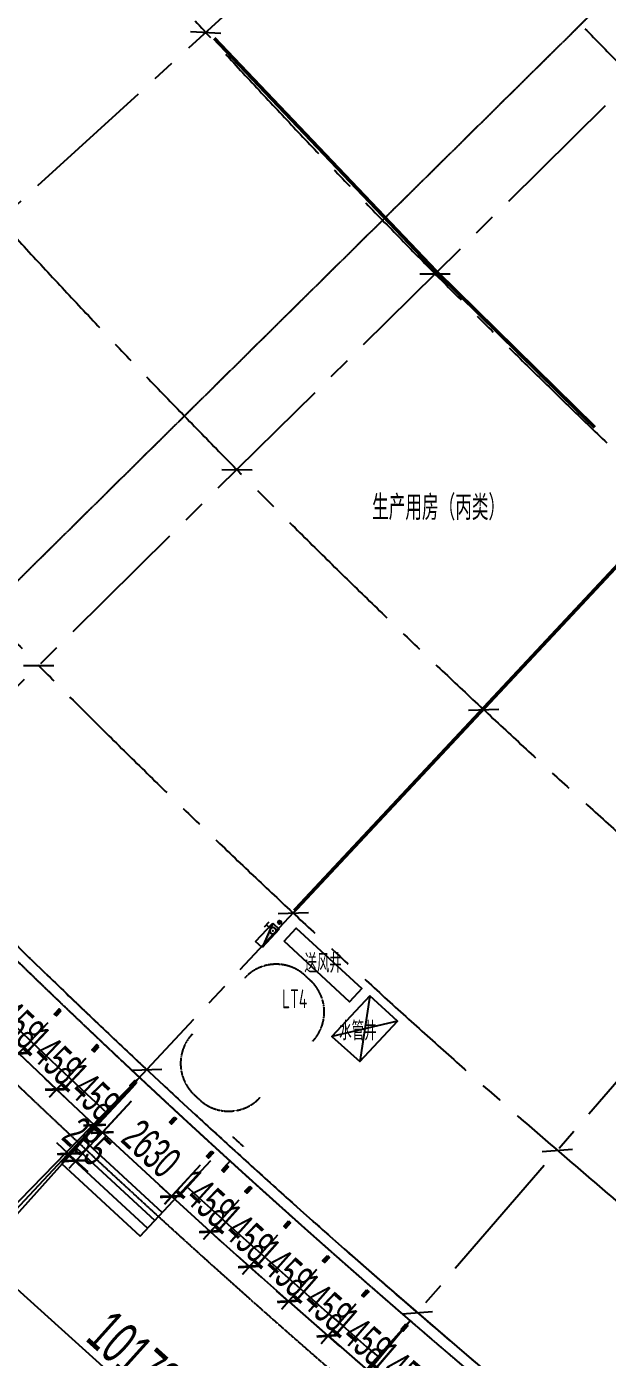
# Model space of a CAD drawing. Extents: x -668578 to 2331563, y -1202445 to 1620273.
# Drawn here: x 141596 to 157851, y 93733 to 130991 of the extents above; entities that cross this region are included whole.
import ezdxf

# ---------------------------------------------------------------- set-up
doc = ezdxf.new("R2010")
doc.units = 0
for name, pattern in [('CENTER2', [28.575, 19.05, -3.175, 3.175, -3.175]), ('DASH', [0.35, 0.25, -0.1]), ('DOT2', [0.125, 0, -0.125])]:
    doc.linetypes.add(name, pattern=pattern)
doc.layers.get('0').update_dxf_attribs({"color": 8})
doc.layers.get('Defpoints').update_dxf_attribs({"color": 8})
for name, color, linetype in [('#标注', 8, 'Continuous'), ('#轴线', 8, 'CENTER2'), ('A-BEAM-PLAN-C', 8, 'Continuous'), ('A-DIMS-150', 8, 'Continuous'), ('A-FLOR-OTLN', 8, 'DOT2'), ('A-HATH', 8, 'Continuous'), ('A-STRS', 8, 'Continuous'), ('A-WIND-FRAM', 8, 'Continuous'), ('PUB_HATCH', 8, 'Continuous'), ('STAIR', 8, 'Continuous'), ('WINDOW', 8, 'Continuous'), ('外轮廓', 8, 'Continuous'), ('建-文字', 8, 'Continuous'), ('暖-消防-挡烟垂壁', 8, 'Continuous'), ('水-消防-消火栓', 8, 'Continuous'), ('水-消防-消火栓-标识', 8, 'Continuous')]:
    doc.layers.add(name, color=color, linetype=linetype)
doc.layers.add('Def point', color=8, linetype='Continuous', plot=False)
doc.styles.add('JHZX', font='jrs.shx', dxfattribs={"width": 0.6, "bigfont": 'jhz.shx'})
doc.styles.add('XD2008', font='xd-hzs.shx', dxfattribs={"width": 0.7, "bigfont": 'xd-hztxt.shx'})
doc.dimstyles.new('JZBZ-300', dxfattribs={"dimscale": 300, "dimtxt": 3, "dimasz": 1.5, "dimexe": 1, "dimexo": 1, "dimgap": 0.5, "dimtad": 1, "dimdec": 0, "dimdsep": 46, "dimtxsty": 'JHZX', "dimblk1": 'ARCHTICK', "dimblk2": 'ARCHTICK', "dimsah": 1, "dimcen": 0, "dimclrd": 1, "dimclre": 1, "dimclrt": 2, "dimazin": 2, "dimtfac": 1, "dimtdec": 0, "dimtix": 1, "dimtmove": 0, "dimatfit": 3, "dimfxl": 0, "dimtolj": 1, "dimlwd": -1, "dimlwe": -1, "dimarcsym": 0})
doc.dimstyles.new('JZBZ-400', dxfattribs={"dimscale": 400, "dimtxt": 3, "dimasz": 1.5, "dimexe": 1, "dimexo": 1, "dimgap": 0.5, "dimtad": 1, "dimdec": 0, "dimdsep": 46, "dimtxsty": 'JHZX', "dimblk1": 'ARCHTICK', "dimblk2": 'ARCHTICK', "dimsah": 1, "dimcen": 0, "dimclrd": 1, "dimclre": 1, "dimclrt": 2, "dimazin": 2, "dimtfac": 1, "dimtdec": 0, "dimtix": 1, "dimtmove": 0, "dimatfit": 3, "dimfxl": 0, "dimtolj": 1, "dimlwd": -1, "dimlwe": -1, "dimarcsym": 0})

# ---------------------------------------------------------------- blocks, each defined once
blk = doc.blocks.new('_ARCHTICK')
at = {"color": 0, "linetype": 'ByBlock', "const_width": 0.15}
blk.add_lwpolyline([(-0.5, -0.5), (0.5, 0.5)], dxfattribs=at)
blk = doc.blocks.new('*D2939')
at = {"layer": '#标注', "ltscale": 300, "transparency": 16777216}
for p, q in [((-1773, -1481), (-9342, -7863)), ((165914, -92056), (164727, -101884))]:
    blk.add_line(p, q, dxfattribs=at)
blk.add_arc((197092, 166179), 269610, 220.13382, 263.11563, dxfattribs=at)
at = {"layer": 'Defpoints', "color": 0, "ltscale": 300, "transparency": 16777216}
for p in [(197092, 166179), (-1467, -1224), (40380, -53208), (165962, -91659)]:
    blk.add_point(p, dxfattribs=at)
at = {"layer": '#标注', "ltscale": 300, "transparency": 16777216, "xscale": 600, "yscale": 600, "zscale": 600}
for p, rotation in [((-9036, -7605), 130.1338192809485), ((164775, -101487), 353.1156299250187)]:
    blk.add_blockref('_ARCHTICK', p, dxfattribs=dict(at, rotation=rotation))
at = {"layer": '#标注', "ltscale": 300, "transparency": 16777216, "insert": (69342, -70334), "char_height": 1200, "attachment_point": 5, "rotation": 331.6247, "style": 'JHZX'}
blk.add_mtext('\\A1;42.98°', dxfattribs=at)
blk = doc.blocks.new('*D2925')
at = {"layer": '#标注', "ltscale": 300, "transparency": 16777216}
for p, q in [((12073, -16646), (6738, -21918)), ((19433, -23807), (14311, -29285))]:
    blk.add_line(p, q, dxfattribs=at)
blk.add_arc((197092, 166179), 267210, 224.65822, 226.92042, dxfattribs=at)
at = {"layer": 'Defpoints', "color": 0, "ltscale": 300, "transparency": 16777216}
for p in [(197092, 166179), (12357, -16365), (19707, -23515), (9510, -24122)]:
    blk.add_point(p, dxfattribs=at)
at = {"layer": '#标注', "ltscale": 300, "transparency": 16777216, "xscale": 600, "yscale": 600, "zscale": 600}
for p, rotation in [((7022, -21637), 134.658220760671), ((14584, -28993), 316.9204201115836)]:
    blk.add_blockref('_ARCHTICK', p, dxfattribs=dict(at, rotation=rotation))
at = {"layer": '#标注', "ltscale": 300, "transparency": 16777216, "insert": (11325, -24779), "char_height": 1200, "attachment_point": 5, "rotation": 315.7893, "style": 'JHZX'}
blk.add_mtext('\\A1;2.26°', dxfattribs=at)
blk = doc.blocks.new('*D2926')
at = {"layer": '#标注', "ltscale": 300, "transparency": 16777216}
for p, q in [((19433, -23807), (14311, -29285)), ((27071, -30671), (22169, -36347))]:
    blk.add_line(p, q, dxfattribs=at)
blk.add_arc((197092, 166179), 267210, 226.92042, 229.18262, dxfattribs=at)
at = {"layer": 'Defpoints', "color": 0, "ltscale": 300, "transparency": 16777216}
for p in [(197092, 166179), (19707, -23515), (27333, -30369), (17168, -31378)]:
    blk.add_point(p, dxfattribs=at)
at = {"layer": '#标注', "ltscale": 300, "transparency": 16777216, "xscale": 600, "yscale": 600, "zscale": 600}
for p, rotation in [((14584, -28993), 136.9204201115834), ((22430, -36045), 319.182619462497)]:
    blk.add_blockref('_ARCHTICK', p, dxfattribs=dict(at, rotation=rotation))
at = {"layer": '#标注', "ltscale": 300, "transparency": 16777216, "insert": (19007, -31962), "char_height": 1200, "attachment_point": 5, "rotation": 318.0515, "style": 'JHZX'}
blk.add_mtext('\\A1;2.26°', dxfattribs=at)
blk = doc.blocks.new('*D3008')
at = {"layer": '#标注', "transparency": 16777216}
for p, q in [((-126177, -20315), (-130649, -25704)), ((-130393, -25397), (-122561, -31896)), ((-118344, -26815), (-122816, -32204))]:
    blk.add_line(p, q, dxfattribs=at)
at = {"layer": 'Defpoints', "color": 0, "transparency": 16777216}
for p in [(-125921, -20007), (-118089, -26507), (-122561, -31896)]:
    blk.add_point(p, dxfattribs=at)
at = {"layer": '#标注', "transparency": 16777216, "xscale": 600, "yscale": 600, "zscale": 600}
for p, rotation in [((-130393, -25397), 140.3137211148416), ((-122561, -31896), 320.3137211148417)]:
    blk.add_blockref('_ARCHTICK', p, dxfattribs=dict(at, rotation=rotation))
at = {"layer": '#标注', "transparency": 16777216, "insert": (-125966, -28031), "char_height": 1200, "attachment_point": 5, "rotation": 320.3137, "style": 'JHZX'}
blk.add_mtext('\\A1;10178', dxfattribs=at)
blk = doc.blocks.new('*D3023')
at = {"layer": '#标注', "transparency": 16777216}
for p, q in [((-133759, -13501), (-138440, -18710)), ((-138172, -18412), (-130603, -25216)), ((-126189, -20305), (-130870, -25513))]:
    blk.add_line(p, q, dxfattribs=at)
at = {"layer": 'Defpoints', "color": 0, "transparency": 16777216}
for p in [(-133491, -13204), (-125921, -20007), (-130603, -25216)]:
    blk.add_point(p, dxfattribs=at)
at = {"layer": '#标注', "transparency": 16777216, "xscale": 600, "yscale": 600, "zscale": 600}
for p, rotation in [((-138172, -18412), 138.0515178101667), ((-130603, -25216), 318.0515178101667)]:
    blk.add_blockref('_ARCHTICK', p, dxfattribs=dict(at, rotation=rotation))
at = {"layer": '#标注', "transparency": 16777216, "insert": (-133853, -21219), "char_height": 1200, "attachment_point": 5, "rotation": 318.0515, "style": 'JHZX'}
blk.add_mtext('\\A1;10178', dxfattribs=at)
blk = doc.blocks.new('*D3024')
at = {"layer": '#标注', "transparency": 16777216}
for p, q in [((-141066, -6393), (-145949, -11413)), ((-145670, -11126), (-138374, -18223)), ((-133770, -13491), (-138653, -18510))]:
    blk.add_line(p, q, dxfattribs=at)
at = {"layer": 'Defpoints', "color": 0, "transparency": 16777216}
for p in [(-140787, -6107), (-133491, -13204), (-138374, -18223)]:
    blk.add_point(p, dxfattribs=at)
at = {"layer": '#标注', "transparency": 16777216, "xscale": 600, "yscale": 600, "zscale": 600}
for p, rotation in [((-145670, -11126), 135.7893196351563), ((-138374, -18223), 315.7893196351563)]:
    blk.add_blockref('_ARCHTICK', p, dxfattribs=dict(at, rotation=rotation))
at = {"layer": '#标注', "transparency": 16777216, "insert": (-141464, -14101), "char_height": 1200, "attachment_point": 5, "rotation": 315.7893, "style": 'JHZX'}
blk.add_mtext('\\A1;10178', dxfattribs=at)
blk = doc.blocks.new('*D2547')
at = {"layer": '#标注', "color": 1, "ltscale": 300, "transparency": 16777216}
for p, q in [((141139, 104114), (140112, 103045)), ((140319, 103261), (139995, 103573)), ((140319, 103261), (141370, 102251)), ((142190, 103103), (141162, 102034)), ((141370, 102251), (141694, 101939))]:
    blk.add_line(p, q, dxfattribs=at)
at = {"layer": 'Defpoints', "color": 0, "ltscale": 300, "transparency": 16777216}
for p in [(141347, 104330), (142398, 103319), (141370, 102251)]:
    blk.add_point(p, dxfattribs=at)
at = {"layer": '#标注', "color": 1, "ltscale": 300, "transparency": 16777216, "xscale": 450, "yscale": 450, "zscale": 450}
for p, rotation in [((140319, 103261), 316.1125295848507), ((141370, 102251), 136.1125295848507)]:
    blk.add_blockref('_ARCHTICK', p, dxfattribs=dict(at, rotation=rotation))
at = {"layer": '#标注', "color": 2, "ltscale": 300, "transparency": 16777216, "insert": (141261, 103188), "char_height": 900, "attachment_point": 5, "rotation": 316.1125, "style": 'JHZX'}
blk.add_mtext('\\A1;1458', dxfattribs=at)
blk = doc.blocks.new('*D2548')
at = {"layer": '#标注', "color": 1, "ltscale": 300, "transparency": 16777216}
for p, q in [((142191, 103102), (141168, 102026)), ((141374, 102243), (141048, 102553)), ((141374, 102243), (142431, 101239)), ((143247, 102097), (142224, 101021)), ((142431, 101239), (142757, 100928))]:
    blk.add_line(p, q, dxfattribs=at)
at = {"layer": 'Defpoints', "color": 0, "ltscale": 300, "transparency": 16777216}
for p in [(142398, 103319), (143454, 102315), (142431, 101239)]:
    blk.add_point(p, dxfattribs=at)
at = {"layer": '#标注', "color": 1, "ltscale": 300, "transparency": 16777216, "xscale": 450, "yscale": 450, "zscale": 450}
for p, rotation in [((141374, 102243), 316.4355800728715), ((142431, 101239), 136.4355800728714)]:
    blk.add_blockref('_ARCHTICK', p, dxfattribs=dict(at, rotation=rotation))
at = {"layer": '#标注', "color": 2, "ltscale": 300, "transparency": 16777216, "insert": (142316, 102176), "char_height": 900, "attachment_point": 5, "rotation": 316.4356, "style": 'JHZX'}
blk.add_mtext('\\A1;1458', dxfattribs=at)
blk = doc.blocks.new('*D2549')
at = {"layer": '#标注', "color": 1, "ltscale": 300, "transparency": 16777216}
for p, q in [((143249, 102096), (142230, 101013)), ((142436, 101232), (142108, 101540)), ((142436, 101232), (143498, 100233)), ((144311, 101097), (143292, 100015)), ((143498, 100233), (143826, 99925))]:
    blk.add_line(p, q, dxfattribs=at)
at = {"layer": 'Defpoints', "color": 0, "ltscale": 300, "transparency": 16777216}
for p in [(143454, 102314), (144516, 101316), (143498, 100233)]:
    blk.add_point(p, dxfattribs=at)
at = {"layer": '#标注', "color": 1, "ltscale": 300, "transparency": 16777216, "xscale": 450, "yscale": 450, "zscale": 450}
for p, rotation in [((142436, 101232), 316.7587807557279), ((143498, 100233), 136.7587807557279)]:
    blk.add_blockref('_ARCHTICK', p, dxfattribs=dict(at, rotation=rotation))
at = {"layer": '#标注', "color": 2, "ltscale": 300, "transparency": 16777216, "insert": (143378, 101169), "char_height": 900, "attachment_point": 5, "rotation": 316.7588, "style": 'JHZX'}
blk.add_mtext('\\A1;1458', dxfattribs=at)
blk = doc.blocks.new('*D2550')
at = {"layer": '#标注', "color": 1, "ltscale": 300, "transparency": 16777216}
for p, q in [((144312, 101096), (142564, 99214)), ((144521, 100902), (142773, 99020)), ((142768, 99434), (142438, 99740)), ((142768, 99434), (142977, 99239)), ((142977, 99239), (143307, 98933))]:
    blk.add_line(p, q, dxfattribs=at)
at = {"layer": 'Defpoints', "color": 0, "ltscale": 300, "transparency": 16777216}
for p in [(144516, 101316), (144725, 101122), (142977, 99239)]:
    blk.add_point(p, dxfattribs=at)
at = {"layer": '#标注', "color": 1, "ltscale": 300, "transparency": 16777216, "xscale": 450, "yscale": 450, "zscale": 450}
for p, rotation in [((142768, 99434), 317.1166965802868), ((142977, 99239), 137.1166965802867)]:
    blk.add_blockref('_ARCHTICK', p, dxfattribs=dict(at, rotation=rotation))
at = {"layer": '#标注', "color": 2, "ltscale": 300, "transparency": 16777216, "insert": (143281, 99776), "char_height": 900, "attachment_point": 5, "rotation": 317.1167, "style": 'JHZX'}
blk.add_mtext('\\A1;285', dxfattribs=at)
blk = doc.blocks.new('*D2551')
at = {"layer": '#标注', "color": 1, "ltscale": 300, "transparency": 16777216}
for p, q in [((144521, 100901), (143511, 99807)), ((143715, 100027), (145647, 98243)), ((146453, 99116), (145443, 98022))]:
    blk.add_line(p, q, dxfattribs=at)
at = {"layer": 'Defpoints', "color": 0, "ltscale": 300, "transparency": 16777216}
for p in [(144725, 101121), (146657, 99336), (145647, 98243)]:
    blk.add_point(p, dxfattribs=at)
at = {"layer": '#标注', "color": 1, "ltscale": 300, "transparency": 16777216, "xscale": 450, "yscale": 450, "zscale": 450}
for p, rotation in [((143715, 100027), 137.2752375463795), ((145647, 98243), 317.2752375463795)]:
    blk.add_blockref('_ARCHTICK', p, dxfattribs=dict(at, rotation=rotation))
at = {"layer": '#标注', "color": 2, "ltscale": 300, "transparency": 16777216, "insert": (145088, 99576), "char_height": 900, "attachment_point": 5, "rotation": 317.2752, "style": 'JHZX'}
blk.add_mtext('\\A1;2630', dxfattribs=at)
blk = doc.blocks.new('*D2552')
at = {"layer": '#标注', "color": 1, "ltscale": 300, "transparency": 16777216}
for p, q in [((146455, 99115), (145455, 98014)), ((145657, 98236), (145324, 98539)), ((145657, 98236), (146736, 97256)), ((147534, 98134), (146534, 97034)), ((146736, 97256), (147069, 96953))]:
    blk.add_line(p, q, dxfattribs=at)
at = {"layer": 'Defpoints', "color": 0, "ltscale": 300, "transparency": 16777216}
for p in [(146657, 99337), (147736, 98356), (146736, 97256)]:
    blk.add_point(p, dxfattribs=at)
at = {"layer": '#标注', "color": 1, "ltscale": 300, "transparency": 16777216, "xscale": 450, "yscale": 450, "zscale": 450}
for p, rotation in [((145657, 98236), 317.7283152681342), ((146736, 97256), 137.7283152681342)]:
    blk.add_blockref('_ARCHTICK', p, dxfattribs=dict(at, rotation=rotation))
at = {"layer": '#标注', "color": 2, "ltscale": 300, "transparency": 16777216, "insert": (146600, 98190), "char_height": 900, "attachment_point": 5, "rotation": 317.7283, "style": 'JHZX'}
blk.add_mtext('\\A1;1458', dxfattribs=at)
blk = doc.blocks.new('*D2553')
at = {"layer": '#标注', "color": 1, "ltscale": 300, "transparency": 16777216}
for p, q in [((147535, 98133), (146543, 97029)), ((146743, 97252), (146408, 97553)), ((146743, 97252), (147827, 96277)), ((148619, 97158), (147627, 96054)), ((147827, 96277), (148162, 95976))]:
    blk.add_line(p, q, dxfattribs=at)
at = {"layer": 'Defpoints', "color": 0, "ltscale": 300, "transparency": 16777216}
for p in [(147736, 98356), (148820, 97381), (147827, 96277)]:
    blk.add_point(p, dxfattribs=at)
at = {"layer": '#标注', "color": 1, "ltscale": 300, "transparency": 16777216, "xscale": 450, "yscale": 450, "zscale": 450}
for p, rotation in [((146743, 97252), 318.0515309870599), ((147827, 96277), 138.0515309870599)]:
    blk.add_blockref('_ARCHTICK', p, dxfattribs=dict(at, rotation=rotation))
at = {"layer": '#标注', "color": 2, "ltscale": 300, "transparency": 16777216, "insert": (147686, 97211), "char_height": 900, "attachment_point": 5, "rotation": 318.0515, "style": 'JHZX'}
blk.add_mtext('\\A1;1458', dxfattribs=at)
blk = doc.blocks.new('*D2554')
at = {"layer": '#标注', "color": 1, "ltscale": 300, "transparency": 16777216}
for p, q in [((148621, 97157), (147636, 96049)), ((147835, 96273), (147498, 96572)), ((147835, 96273), (148925, 95305)), ((149710, 96189), (148725, 95080)), ((148925, 95305), (149261, 95006))]:
    blk.add_line(p, q, dxfattribs=at)
at = {"layer": 'Defpoints', "color": 0, "ltscale": 300, "transparency": 16777216}
for p in [(148820, 97381), (149910, 96413), (148925, 95305)]:
    blk.add_point(p, dxfattribs=at)
at = {"layer": '#标注', "color": 1, "ltscale": 300, "transparency": 16777216, "xscale": 450, "yscale": 450, "zscale": 450}
for p, rotation in [((147835, 96273), 318.3747171073665), ((148925, 95305), 138.3747171073665)]:
    blk.add_blockref('_ARCHTICK', p, dxfattribs=dict(at, rotation=rotation))
at = {"layer": '#标注', "color": 2, "ltscale": 300, "transparency": 16777216, "insert": (148778, 96237), "char_height": 900, "attachment_point": 5, "rotation": 318.3747, "style": 'JHZX'}
blk.add_mtext('\\A1;1458', dxfattribs=at)
blk = doc.blocks.new('*D2555')
at = {"layer": '#标注', "color": 1, "ltscale": 300, "transparency": 16777216}
for p, q in [((149712, 96188), (148734, 95075)), ((148932, 95300), (148594, 95597)), ((148932, 95300), (150027, 94338)), ((150807, 95226), (149829, 94113)), ((150027, 94338), (150365, 94041))]:
    blk.add_line(p, q, dxfattribs=at)
at = {"layer": 'Defpoints', "color": 0, "ltscale": 300, "transparency": 16777216}
for p in [(149910, 96413), (151005, 95451), (150027, 94338)]:
    blk.add_point(p, dxfattribs=at)
at = {"layer": '#标注', "color": 1, "ltscale": 300, "transparency": 16777216, "xscale": 450, "yscale": 450, "zscale": 450}
for p, rotation in [((148932, 95300), 318.6978391913971), ((150027, 94338), 138.6978391913971)]:
    blk.add_blockref('_ARCHTICK', p, dxfattribs=dict(at, rotation=rotation))
at = {"layer": '#标注', "color": 2, "ltscale": 300, "transparency": 16777216, "insert": (149876, 95270), "char_height": 900, "attachment_point": 5, "rotation": 318.6978, "style": 'JHZX'}
blk.add_mtext('\\A1;1458', dxfattribs=at)
blk = doc.blocks.new('*D2556')
at = {"layer": '#标注', "color": 1, "ltscale": 300, "transparency": 16777216}
for p, q in [((150808, 95224), (149839, 94108)), ((150035, 94335), (149696, 94630)), ((150035, 94335), (151136, 93379)), ((151909, 94268), (150939, 93152)), ((151136, 93379), (151476, 93084))]:
    blk.add_line(p, q, dxfattribs=at)
at = {"layer": 'Defpoints', "color": 0, "ltscale": 300, "transparency": 16777216}
for p in [(151005, 95451), (152105, 94495), (151136, 93379)]:
    blk.add_point(p, dxfattribs=at)
at = {"layer": '#标注', "color": 1, "ltscale": 300, "transparency": 16777216, "xscale": 450, "yscale": 450, "zscale": 450}
for p, rotation in [((150035, 94335), 319.0210131399102), ((151136, 93379), 139.0210131399103)]:
    blk.add_blockref('_ARCHTICK', p, dxfattribs=dict(at, rotation=rotation))
at = {"layer": '#标注', "color": 2, "ltscale": 300, "transparency": 16777216, "insert": (150979, 94310), "char_height": 900, "attachment_point": 5, "rotation": 319.021, "style": 'JHZX'}
blk.add_mtext('\\A1;1458', dxfattribs=at)
blk = doc.blocks.new('*D2557')
at = {"layer": '#标注', "color": 1, "ltscale": 300, "transparency": 16777216}
for p, q in [((151910, 94267), (150948, 93148)), ((151144, 93375), (150802, 93669)), ((151144, 93375), (152250, 92426)), ((153016, 93318), (152054, 92198)), ((152250, 92426), (152591, 92133))]:
    blk.add_line(p, q, dxfattribs=at)
at = {"layer": 'Defpoints', "color": 0, "ltscale": 300, "transparency": 16777216}
for p in [(152105, 94495), (153211, 93545), (152250, 92426)]:
    blk.add_point(p, dxfattribs=at)
at = {"layer": '#标注', "color": 1, "ltscale": 300, "transparency": 16777216, "xscale": 450, "yscale": 450, "zscale": 450}
for p, rotation in [((151144, 93375), 319.3442454440641), ((152250, 92426), 139.3442454440642)]:
    blk.add_blockref('_ARCHTICK', p, dxfattribs=dict(at, rotation=rotation))
at = {"layer": '#标注', "color": 2, "ltscale": 300, "transparency": 16777216, "insert": (152088, 93356), "char_height": 900, "attachment_point": 5, "rotation": 319.3442, "style": 'JHZX'}
blk.add_mtext('\\A1;1458', dxfattribs=at)
blk = doc.blocks.new('幕墙分隔')
for p, q in [((-40, -100), (40, 100)), ((0, 100), (0, -100))]:
    blk.add_line(p, q)
blk.add_lwpolyline([(-40, 100), (40, 100), (40, -100), (-40, -100)], close=True)
blk = doc.blocks.new('A$C489F191C')
at = {"layer": '暖-消防-挡烟垂壁', "color": 3, "linetype": 'DASH', "const_width": 100}
for points in [[(30477, 82821), (36690, 76289), (41129, 71924)], [(43374, 69786), (32719, 58392)]]:
    blk.add_lwpolyline(points, dxfattribs=at)
blk = doc.blocks.new('消火栓箱-111')
blk.add_hatch(color=256).paths.add_polyline_path([(-200, -54), (-200, -60, -0.414214), (-110, -150, -1), (-290, -150, -0.414214), (-200, -60), (-200, -54), (-350, 0), (-350, -250), (350, -250)])
for p, q in [((350, 0), (-350, 0)), ((-350, 0), (350, -250)), ((-350, 0), (-350, -250)), ((-300, 100), (-100, 100)), ((-200, -60), (-200, 100)), ((350, -250), (350, 0)), ((-350, -250), (350, -250))]:
    blk.add_line(p, q)
blk.add_circle((-200, -150), 90)
blk.add_point((-200, -150))
at = {"layer": '水-消防-消火栓'}
blk.add_arc((-350, 0), 700, 359.9687, 0, dxfattribs=at)
blk = doc.blocks.new('立管-R75-1')
at = {"linetype": 'Continuous'}
blk.add_circle((0, 0), 75, dxfattribs=at)
blk.add_point((0, 0), dxfattribs=at)
blk = doc.blocks.new('A$Caccc0cd0')
at = {"layer": '#标注'}
for p1, p2, picture, middle in [((-140786.8, -6106.7), (-133491.3, -13203.9), '*D3024', (-141464.3, -14101.4)), ((-133491.3, -13203.9), (-125921.5, -20007.5), '*D3023', (-133852.8, -21219)), ((-125921.5, -20007.5), (-118089, -26507), '*D3008', (-125966.2, -28030.6))]:
    dim = blk.add_aligned_dim(p1=p1, p2=p2, distance=-7002.8, dimstyle='JZBZ-400', override={"dimclrd": 256, "dimclre": 256, "dimclrt": 256}, dxfattribs=at)
    dim.commit()
    dim.dimension.update_dxf_attribs({"geometry": picture, "text_midpoint": middle})
blk = doc.blocks.new('DSGDFG')
at = {"layer": '#标注', "ltscale": 300}
blk.add_arc((197092.2, 166179.2), 257800, 220.136073, 263.11563, dxfattribs=at)
at = {"layer": '#轴线', "ltscale": 200}
for p, q in [((5300.7, -8926), (57146, 38408.6)), ((62298.5, 32984.1), (12368.2, -16353.9)), ((19724.4, -23495.6), (67661.1, 27767.3)), ((73225.4, 22766.2), (27342.7, -30356.8))]:
    blk.add_line(p, q, dxfattribs=at)
for radius in [212800, 220600, 228400, 236200, 244000, 251800, 257800]:
    blk.add_arc((197092.2, 166179.2), radius, 218.438892, 265.140584, dxfattribs=at)
at = {"layer": '#标注', "ltscale": 300}
blk.add_blockref('A$Caccc0cd0', (154502.6, -8915.6), dxfattribs=at)
for base, p1, p2, picture, middle in [((40379.7, -53208.3), (-1467, -1223.5), (165961.7, -91658.5), '*D2939', (69341.6, -70334.5)), ((9510.5, -24121.7), (12357.1, -16365), (19706.6, -23514.7), '*D2925', (11324.6, -24778.5)), ((17168.3, -31377.7), (19706.6, -23514.7), (27332.5, -30368.7), '*D2926', (19007, -31962.4))]:
    dim = blk.add_angular_dim_3p(base=base, center=(197092.1, 166179.2), p1=p1, p2=p2, dimstyle='JZBZ-400', override={"dimclrd": 256, "dimclre": 256, "dimclrt": 256}, dxfattribs=at)
    dim.commit()
    dim.dimension.update_dxf_attribs({"geometry": picture, "text_midpoint": middle})
blk = doc.blocks.new('HJGHJ')
at = {"layer": '#标注', "ltscale": 300}
for p1, p2, distance, picture, middle in [((141347.3, 104329.8), (142397.9, 103319.1), -1482.6, '*D2547', (141260.8, 103188.4)), ((142397.9, 103319.1), (143454.1, 102314.6), -1485.1, '*D2548', (142316, 102175.6)), ((143454.2, 102314.5), (144516.2, 101315.8), -1486.3, '*D2549', (143378, 101169.5)), ((144516.2, 101315.8), (144725.3, 101121.6), -2568.8, '*D2550', (143281, 99776.1)), ((144724.7, 101121), (146657, 99336.4), -1488.7, '*D2551', (145087.9, 99575.9)), ((146656.9, 99336.5), (147735.7, 98355.9), -1486.6, '*D2552', (146599.9, 98190.1)), ((147735.6, 98355.9), (148819.8, 97381.5), -1484.7, '*D2553', (147686.4, 97210.7)), ((148819.9, 97381.4), (149909.6, 96413.1), -1482.9, '*D2554', (148778.3, 96237.3)), ((149909.5, 96413.1), (151004.7, 95450.9), -1481.1, '*D2555', (149875.6, 95270.1)), ((151004.7, 95451), (152105.2, 94495), -1478.3, '*D2556', (150979, 94309.9)), ((152105.2, 94495), (153211, 93545.3), -1475.8, '*D2557', (152087.5, 93355.8))]:
    dim = blk.add_aligned_dim(p1=p1, p2=p2, distance=distance, dimstyle='JZBZ-300', dxfattribs=at)
    dim.commit()
    dim.dimension.update_dxf_attribs({"geometry": picture, "text_midpoint": middle})

msp = doc.modelspace()

# ---------------------------------------------------------------- linework, layer by layer
at = {"layer": 'A-BEAM-PLAN-C', "linetype": 'DASH'}
msp.add_line((147371, 99903.2), (147666.6, 99633.6), dxfattribs=at)
at = {"layer": 'A-BEAM-PLAN-C', "linetype": 'Continuous'}
for points in [[(148801.7, 105386.2), (149143.3, 105751.5), (150980.5, 104055.9), (150637.1, 103688.7)], [(151202, 103853.5), (150141.2, 102719.2), (150917.6, 102012.1), (151979.1, 103147.2)]]:
    msp.add_lwpolyline(points, close=True, dxfattribs=at)
at = {"layer": 'A-DIMS-150'}
for p, q in [((151199.7, 103851.1), (150917.6, 102012.1)), ((151979.1, 103147.2), (150141.2, 102719.2))]:
    msp.add_line(p, q, dxfattribs=at)
at = {"layer": 'A-FLOR-OTLN'}
for points in [[(144723.5, 144904.2), (123725.4, 127200.9, 0.4137557), (123453.2, 124033.1, 0.040572), (152862.8, 94304.4, 0.040572)], [(144723.5, 144904.2), (123725.4, 127200.9, 0.4137557), (123453.2, 124033.1, 0.1896725), (289602.9, 33911, 0.4147861), (292110.8, 35874.5), (301329.9, 112232.2, 0.3799313), (283898, 137386.1, 0.2364517)]]:
    msp.add_lwpolyline(points, format="xyb", dxfattribs=at)
at = {"layer": 'A-HATH'}
for points in [[(126259.7, 131103.3), (122855.2, 128233, 0.4137648), (122419.7, 123164.5, 0.0300602), (143869.7, 100551.2, 0.030012)], [(146073.2, 98515.3, 0.0069318), (151451.5, 93738.2)]]:
    msp.add_lwpolyline(points, format="xyb", dxfattribs=at)
at = {"layer": 'A-STRS'}
for p, q in [((143425.2, 102342), (143561.5, 102488)), ((144552.8, 101281.7), (142572, 99163.4)), ((142981.8, 99601.7), (145185.3, 97565.8)), ((143186.7, 99820.8), (145390.2, 97784.9)), ((142572, 99163.4), (144775.5, 97127.5)), ((142776.9, 99382.6), (144980.4, 97346.7)), ((144775.5, 97127.5), (146756.3, 99245.8))]:
    msp.add_line(p, q, dxfattribs=at)
at = {"layer": 'Def point'}
for p, q in [((146183, 130850.3), (147030.7, 130811.8)), ((152604.9, 124072.3), (153453.4, 124067.3)), ((147056.6, 118589.9), (147905.2, 118584.8)), ((141508.4, 113107.5), (142356.9, 113102.4)), ((153961.8, 111855.9), (154809.8, 111884.4)), ((148634.2, 106158.8), (149482.3, 106187.2)), ((144536.2, 101776.3), (145384.2, 101804.8)), ((156028.8, 99496.8), (156875.1, 99558.7)), ((152106.9, 94956), (152953.2, 95017.9))]:
    msp.add_line(p, q, dxfattribs=at)
at = {"layer": 'PUB_HATCH'}
msp.add_line((147290.9, 99231.9), (147055.3, 98973.1), dxfattribs=at)
at = {"layer": 'STAIR', "color": 9, "linetype": 'DASH'}
for p, q in [((149400.2, 104415.7), (149546.3, 104279.1)), ((146285.7, 101085.1), (146431.7, 100948.4))]:
    msp.add_line(p, q, dxfattribs=at)
for points in [[(147704.1, 104358.8, -0.4142136), (149400.2, 104415.7)], [(149603.1, 102583, 0.4142136), (149546.3, 104279.1)], [(146228.8, 102781.2, 0.4142136), (146285.7, 101085.1)], [(148127.8, 101005.3, -0.4142136), (146431.7, 100948.4)]]:
    msp.add_lwpolyline(points, format="xyb", dxfattribs=at)
at = {"layer": '外轮廓', "linetype": 'DASH', "ltscale": 3}
msp.add_lwpolyline([(189043.5, 68295.9), (215978.7, 111791.1, -0.0850899), (162593.9, 156962.1), (123487.8, 123995.6, 0.0839387)], format="xyb", close=True, dxfattribs=at)
at = {"layer": '外轮廓', "color": 3, "linetype": 'DASH', "ltscale": 5}
msp.add_lwpolyline([(247962, 95189.5, -0.0557711), (206693.7, 116160.7, 0.0893479), (198834.6, 119514.7), (198303.9, 119636.3, -0.1125361), (188734.2, 124250.3, -0.0289167), (170483.8, 140623, 0.4135318), (166811.2, 140640.7), (136046.8, 110241.2, 0.4147813), (136028.4, 106560.7, 0.1704917), (291409.1, 31179.3, 0.412564), (294285.9, 33450.8), (303762.3, 111938.5, 1.1742183), (253463.5, 109937.5, 1.1742183)], format="xyb", dxfattribs=at)

# ---------------------------------------------------------------- block references
at = {"layer": '#标注'}
for name, p in [('DSGDFG', (123948.9, 123910)), ('HJGHJ', (0, 0))]:
    msp.add_blockref(name, p, dxfattribs=at)
at = {"layer": 'A-WIND-FRAM', "xscale": -1}
for p, rotation in [((142466.2, 103392.2), 316.9804750403642), ((143522.5, 102387.6), 316.9804750403642), ((144584.5, 101388.8), 316.9204201117269)]:
    msp.add_blockref('幕墙分隔', p, dxfattribs=dict(at, rotation=rotation))
at = {"layer": 'A-WIND-FRAM'}
for p, rotation in [((145688.7, 100361.9), 316.860362573424), ((146725.3, 99409.5), 316.860362573424), ((147152.2, 99020.1), 317.6863119775376), ((147804, 98428.9), 316.860362573424), ((148888.3, 97454.4), 316.860362573424), ((149977.9, 96486.1), 316.860362573424), ((151073.1, 95523.9), 316.860362573424), ((152170.7, 94570.6), 319.1206065430051)]:
    msp.add_blockref('幕墙分隔', p, dxfattribs=dict(at, rotation=rotation))
at = {"layer": 'WINDOW'}
msp.add_blockref('A$C489F191C', (116369.8, 47843.6), dxfattribs=at)
at = {"layer": '水-消防-消火栓', "xscale": -1, "rotation": 46.92042011161089}
msp.add_blockref('消火栓箱-111', (148245.1, 105632.8), dxfattribs=at)
at = {"layer": '水-消防-消火栓-标识', "xscale": 0.6666666665114466, "yscale": 0.6666666665114466, "zscale": 0.6666666665114466, "rotation": 134.6116665740206}
msp.add_blockref('立管-R75-1', (148677.9, 105912.6), dxfattribs=at)

# ---------------------------------------------------------------- texts
at = {"layer": '建-文字', "style": 'XD2008', "width": 0.7}
for s, height, p in [('生产用房（丙类）', 700, (151265.2, 117174.5)), ('送风井', 525, (149370.6, 104503.5)), ('LT4', 525, (148744.2, 103509.6)), ('水管井', 525, (150344.3, 102611.9))]:
    msp.add_text(s, height=height, dxfattribs=at).set_placement(p)

doc.saveas('drawing.dxf')
